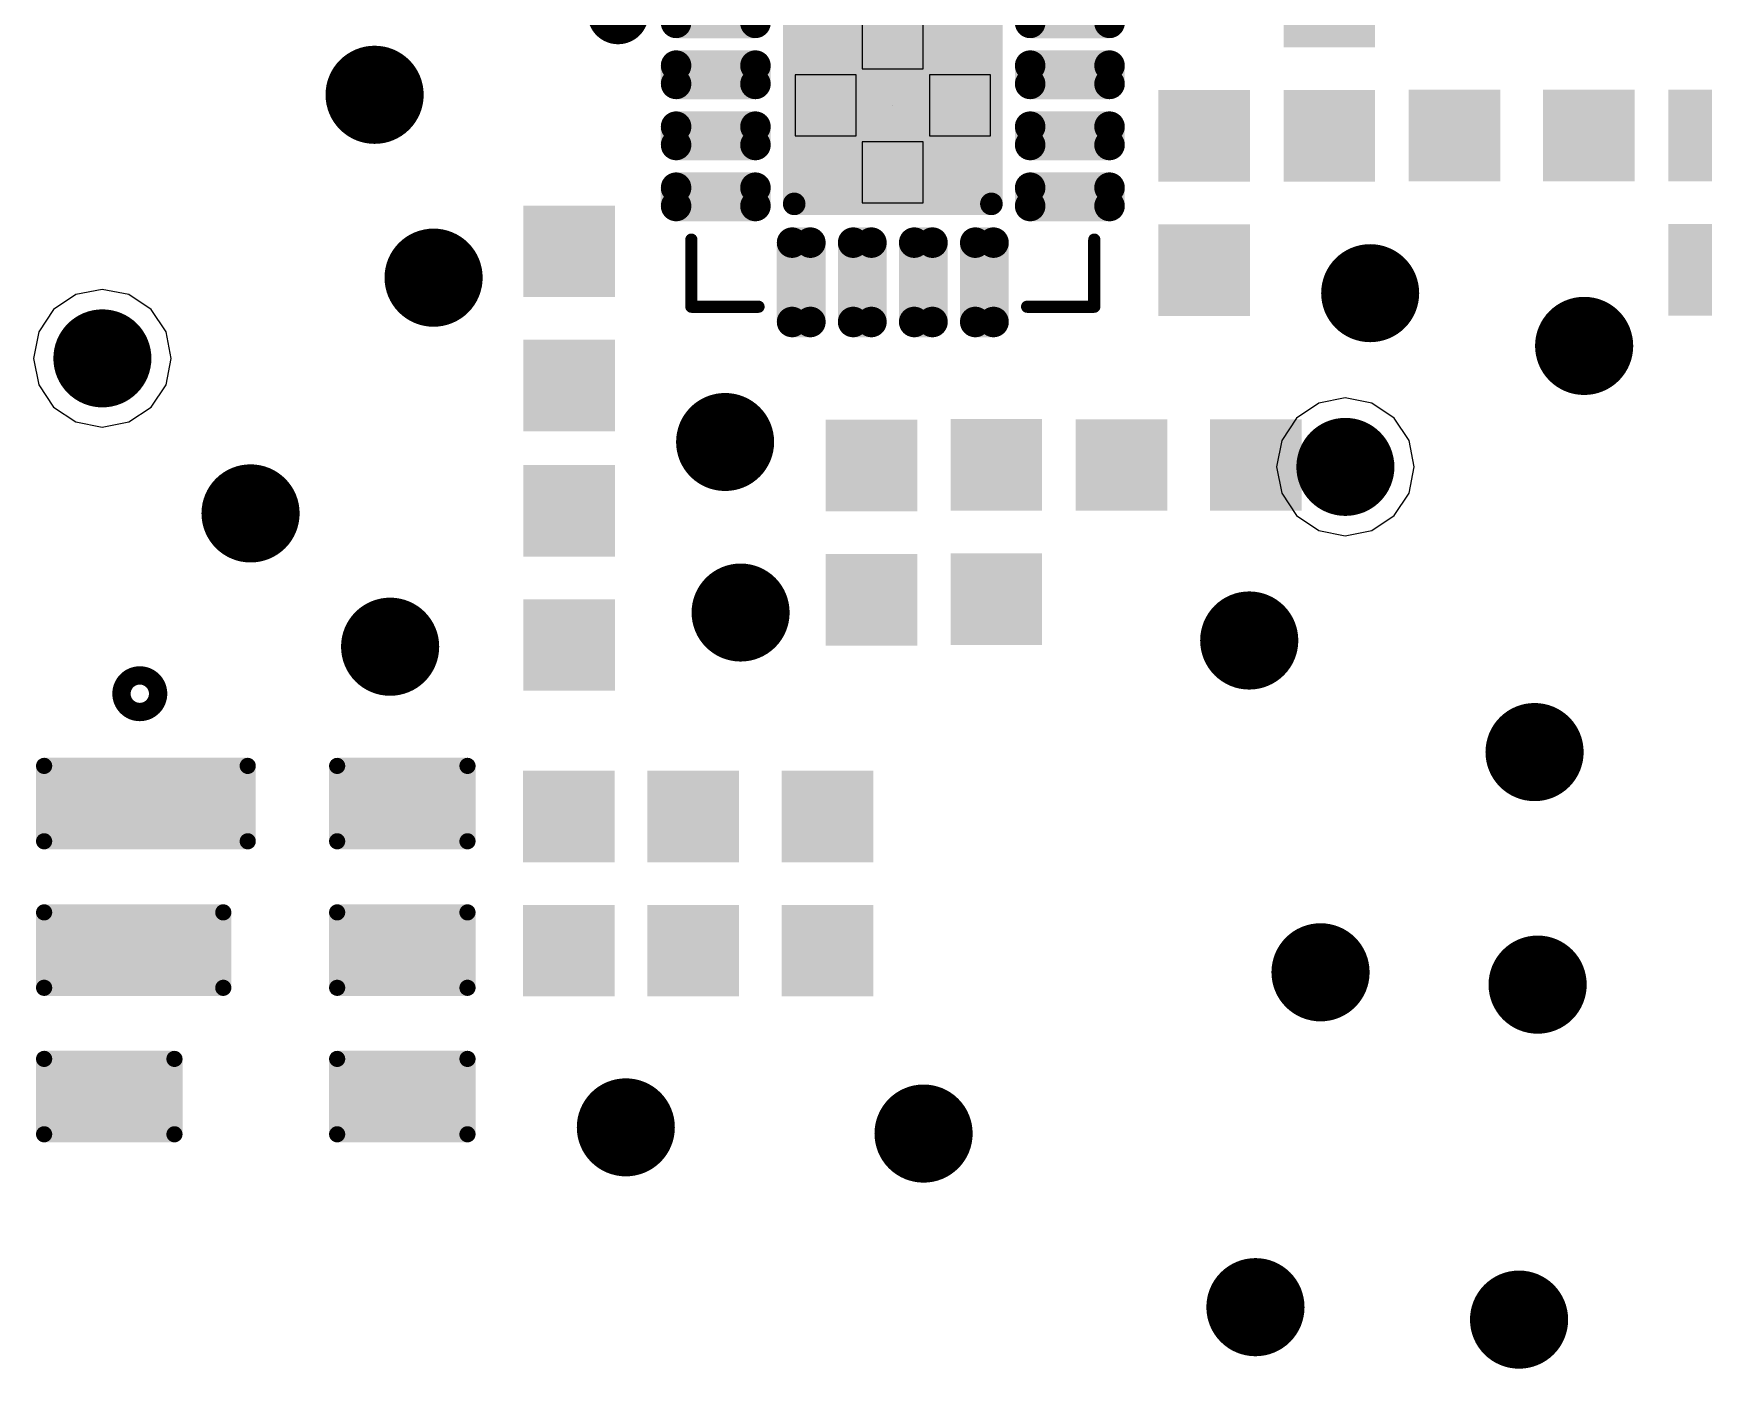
# Model space of a CAD drawing. Header units: inches. Extents: x -103 to 137, y -40 to 49.
# Drawn here: x -23.82 to -10.14, y 3.16 to 14.1 of the extents above; entities that cross this region are included whole.
import ezdxf

# ---------------------------------------------------------------- set-up
doc = ezdxf.new("R2010")
doc.units = ezdxf.units.IN
doc.header["$MEASUREMENT"] = 0
for name, color, linetype in [('BottomSolder', 6, 'Continuous'), ('MidLayer1', 16, 'Continuous'), ('MultiLayer', 9, 'Continuous'), ('PadHoleLayer', 156, 'Continuous'), ('TopOverlay', 2, 'Continuous'), ('TopPaste', 8, 'Continuous'), ('TopSolder', 216, 'Continuous'), ('ViaHoleLayer', 16, 'Continuous')]:
    doc.layers.add(name, color=color, linetype=linetype)

# ---------------------------------------------------------------- blocks, each defined once
blk = doc.blocks.new('____16_3_3___40')
at = {"layer": 'PadHoleLayer'}
blk.add_lwpolyline([(0, 0), (0, 0), (0, 0), (0, 0)], close=True, dxfattribs=at)
at = {"layer": 'TopOverlay', "const_width": 0.00394}
for points in [[(-0.06496, 0.05906), (-0.05906, 0.06496)], [(-0.05906, 0.06496), (-0.04331, 0.06496)], [(0.04528, 0.06496), (0.06496, 0.06496)], [(0.06496, 0.04331), (0.06496, 0.06496)], [(-0.06496, 0.04331), (-0.06496, 0.05906)], [(-0.06496, -0.06496), (-0.06496, -0.04331)], [(0.06496, -0.06496), (0.06496, -0.04331)], [(-0.06496, -0.06496), (-0.04331, -0.06496)], [(0.04331, -0.06496), (0.06496, -0.06496)]]:
    blk.add_lwpolyline(points, dxfattribs=at)
at = {"layer": 'TopOverlay'}
for points, const_width in [([(-0.06004, 0.06496, 1), (-0.05807, 0.06496, 1)], 0.00197), ([(-0.06004, 0.06496, 1), (-0.05807, 0.06496, 1)], 0.00197), ([(-0.04429, 0.06496, 1), (-0.04232, 0.06496, 1)], 0.00197), ([(0.04429, 0.06496, 1), (0.04626, 0.06496, 1)], 0.00197), ([(0.06398, 0.06496, 1), (0.06594, 0.06496, 1)], 0.00197), ([(0.06398, 0.06496, 1), (0.06594, 0.06496, 1)], 0.00197), ([(-0.06594, 0.05906, 1), (-0.06398, 0.05906, 1)], 0.00197), ([(-0.06594, 0.05906, 1), (-0.06398, 0.05906, 1)], 0.00197), ([(-0.06594, 0.04331, 1), (-0.06398, 0.04331, 1)], 0.00197), ([(0.06398, 0.04331, 1), (0.06594, 0.04331, 1)], 0.00197), ([(-0.08268, 0.02953, 1), (-0.09449, 0.02953, 1)], 0.00787), ([(-0.09646, 0.02953, 1), (-0.09252, 0.02953, 1)], 0.00394), ([(-0.08465, 0.02953, 1), (-0.08071, 0.02953, 1)], 0.00394), ([(-0.06594, -0.04331, 1), (-0.06398, -0.04331, 1)], 0.00197), ([(0.06398, -0.04331, 1), (0.06594, -0.04331, 1)], 0.00197), ([(-0.06594, -0.06496, 1), (-0.06398, -0.06496, 1)], 0.00197), ([(-0.06594, -0.06496, 1), (-0.06398, -0.06496, 1)], 0.00197), ([(-0.04429, -0.06496, 1), (-0.04232, -0.06496, 1)], 0.00197), ([(0.04232, -0.06496, 1), (0.04429, -0.06496, 1)], 0.00197), ([(0.06398, -0.06496, 1), (0.06594, -0.06496, 1)], 0.00197), ([(0.06398, -0.06496, 1), (0.06594, -0.06496, 1)], 0.00197)]:
    blk.add_lwpolyline(points, format="xyb", close=True, dxfattribs=dict(at, const_width=const_width))
at = {"layer": 'TopPaste'}
for p, q in [((0.00984, 0.0315), (-0.00984, 0.0315)), ((-0.00984, 0.0315), (-0.00984, 0.01181)), ((0.00984, 0.01181), (0.00984, 0.0315)), ((-0.00984, 0.01181), (0.00984, 0.01181)), ((-0.01181, 0.00984), (-0.0315, 0.00984)), ((-0.0315, 0.00984), (-0.0315, -0.00984)), ((-0.01181, -0.00984), (-0.01181, 0.00984)), ((0.0315, 0.00984), (0.01181, 0.00984)), ((0.01181, 0.00984), (0.01181, -0.00984)), ((0.0315, -0.00984), (0.0315, 0.00984)), ((-0.0315, -0.00984), (-0.01181, -0.00984)), ((0.01181, -0.00984), (0.0315, -0.00984)), ((0.00984, -0.01181), (-0.00984, -0.01181)), ((-0.00984, -0.01181), (-0.00984, -0.0315)), ((0.00984, -0.0315), (0.00984, -0.01181)), ((-0.00984, -0.0315), (0.00984, -0.0315))]:
    blk.add_line(p, q, dxfattribs=at)
at = {"layer": 'TopPaste', "const_width": 0.00295}
for points in [[(-0.03396, 0.06988, 1), (-0.031, 0.06988, 1)], [(-0.02805, 0.06988, 1), (-0.0251, 0.06988, 1)], [(-0.01427, 0.06988, 1), (-0.01132, 0.06988, 1)], [(-0.00837, 0.06988, 1), (-0.00541, 0.06988, 1)], [(0.00541, 0.06988, 1), (0.00837, 0.06988, 1)], [(0.01132, 0.06988, 1), (0.01427, 0.06988, 1)], [(0.0251, 0.06988, 1), (0.02805, 0.06988, 1)], [(0.031, 0.06988, 1), (0.03396, 0.06988, 1)], [(-0.03396, 0.04429, 1), (-0.031, 0.04429, 1)], [(-0.02805, 0.04429, 1), (-0.0251, 0.04429, 1)], [(-0.01427, 0.04429, 1), (-0.01132, 0.04429, 1)], [(-0.00837, 0.04429, 1), (-0.00541, 0.04429, 1)], [(0.00541, 0.04429, 1), (0.00837, 0.04429, 1)], [(0.01132, 0.04429, 1), (0.01427, 0.04429, 1)], [(0.0251, 0.04429, 1), (0.02805, 0.04429, 1)], [(0.031, 0.04429, 1), (0.03396, 0.04429, 1)], [(-0.07136, 0.03248, 1), (-0.06841, 0.03248, 1)], [(-0.04577, 0.03248, 1), (-0.04281, 0.03248, 1)], [(0.04282, 0.03248, 1), (0.04577, 0.03248, 1)], [(0.06841, 0.03248, 1), (0.07136, 0.03248, 1)], [(-0.07136, 0.02658, 1), (-0.06841, 0.02658, 1)], [(-0.04577, 0.02658, 1), (-0.04281, 0.02658, 1)], [(0.04282, 0.02658, 1), (0.04577, 0.02658, 1)], [(0.06841, 0.02658, 1), (0.07136, 0.02658, 1)], [(-0.07136, 0.0128, 1), (-0.06841, 0.0128, 1)], [(-0.04577, 0.0128, 1), (-0.04281, 0.0128, 1)], [(0.04282, 0.0128, 1), (0.04577, 0.0128, 1)], [(0.06841, 0.0128, 1), (0.07136, 0.0128, 1)], [(-0.07136, 0.00689, 1), (-0.06841, 0.00689, 1)], [(-0.04577, 0.00689, 1), (-0.04281, 0.00689, 1)], [(0.04282, 0.00689, 1), (0.04577, 0.00689, 1)], [(0.06841, 0.00689, 1), (0.07136, 0.00689, 1)], [(-0.07136, -0.00689, 1), (-0.06841, -0.00689, 1)], [(-0.04577, -0.00689, 1), (-0.04281, -0.00689, 1)], [(0.04282, -0.00689, 1), (0.04577, -0.00689, 1)], [(0.06841, -0.00689, 1), (0.07136, -0.00689, 1)], [(-0.07136, -0.0128, 1), (-0.06841, -0.0128, 1)], [(-0.04577, -0.0128, 1), (-0.04281, -0.0128, 1)], [(0.04282, -0.0128, 1), (0.04577, -0.0128, 1)], [(0.06841, -0.0128, 1), (0.07136, -0.0128, 1)], [(-0.07136, -0.02657, 1), (-0.06841, -0.02657, 1)], [(-0.04577, -0.02657, 1), (-0.04281, -0.02657, 1)], [(0.04282, -0.02657, 1), (0.04577, -0.02657, 1)], [(0.06841, -0.02657, 1), (0.07136, -0.02657, 1)], [(-0.07136, -0.03248, 1), (-0.06841, -0.03248, 1)], [(-0.04577, -0.03248, 1), (-0.04281, -0.03248, 1)], [(0.04282, -0.03248, 1), (0.04577, -0.03248, 1)], [(0.06841, -0.03248, 1), (0.07136, -0.03248, 1)], [(-0.03396, -0.04429, 1), (-0.031, -0.04429, 1)], [(-0.02805, -0.04429, 1), (-0.0251, -0.04429, 1)], [(-0.01427, -0.04429, 1), (-0.01132, -0.04429, 1)], [(-0.00837, -0.04429, 1), (-0.00541, -0.04429, 1)], [(0.00541, -0.04429, 1), (0.00837, -0.04429, 1)], [(0.01132, -0.04429, 1), (0.01427, -0.04429, 1)], [(0.0251, -0.04429, 1), (0.02805, -0.04429, 1)], [(0.031, -0.04429, 1), (0.03396, -0.04429, 1)], [(-0.03396, -0.06988, 1), (-0.031, -0.06988, 1)], [(-0.02805, -0.06988, 1), (-0.0251, -0.06988, 1)], [(-0.01427, -0.06988, 1), (-0.01132, -0.06988, 1)], [(-0.00837, -0.06988, 1), (-0.00541, -0.06988, 1)], [(0.00541, -0.06988, 1), (0.00837, -0.06988, 1)], [(0.01132, -0.06988, 1), (0.01427, -0.06988, 1)], [(0.0251, -0.06988, 1), (0.02805, -0.06988, 1)], [(0.031, -0.06988, 1), (0.03396, -0.06988, 1)]]:
    blk.add_lwpolyline(points, format="xyb", close=True, dxfattribs=at)
at = {"layer": 'TopPaste'}
for points in [[(-0.03248, 0.04134), (-0.02657, 0.04134), (-0.03248, 0.07283), (-0.02657, 0.07283)], [(-0.0128, 0.04134), (-0.00689, 0.04134), (-0.0128, 0.07283), (-0.00689, 0.07283)], [(0.00689, 0.04134), (0.0128, 0.04134), (0.00689, 0.07283), (0.0128, 0.07283)], [(0.02658, 0.04134), (0.03248, 0.04134), (0.02658, 0.07283), (0.03248, 0.07283)], [(-0.03543, 0.04429), (-0.02362, 0.04429), (-0.03543, 0.06988), (-0.02362, 0.06988)], [(-0.01575, 0.04429), (-0.00394, 0.04429), (-0.01575, 0.06988), (-0.00394, 0.06988)], [(0.00394, 0.04429), (0.01575, 0.04429), (0.00394, 0.06988), (0.01575, 0.06988)], [(0.02362, 0.04429), (0.03543, 0.04429), (0.02362, 0.06988), (0.03543, 0.06988)], [(-0.04134, 0.02658), (-0.04134, 0.03248), (-0.07283, 0.02658), (-0.07283, 0.03248)], [(-0.04429, 0.02362), (-0.04429, 0.03543), (-0.06988, 0.02362), (-0.06988, 0.03543)], [(0.07283, 0.02658), (0.07283, 0.03248), (0.04134, 0.02658), (0.04134, 0.03248)], [(0.06988, 0.02362), (0.06988, 0.03543), (0.04429, 0.02362), (0.04429, 0.03543)], [(-0.04134, 0.00689), (-0.04134, 0.0128), (-0.07283, 0.00689), (-0.07283, 0.0128)], [(-0.04429, 0.00394), (-0.04429, 0.01575), (-0.06988, 0.00394), (-0.06988, 0.01575)], [(0.07283, 0.00689), (0.07283, 0.0128), (0.04134, 0.00689), (0.04134, 0.0128)], [(0.06988, 0.00394), (0.06988, 0.01575), (0.04429, 0.00394), (0.04429, 0.01575)], [(-0.04429, -0.01575), (-0.04429, -0.00394), (-0.06988, -0.01575), (-0.06988, -0.00394)], [(0.06988, -0.01575), (0.06988, -0.00394), (0.04429, -0.01575), (0.04429, -0.00394)], [(-0.04134, -0.0128), (-0.04134, -0.00689), (-0.07283, -0.0128), (-0.07283, -0.00689)], [(0.07283, -0.0128), (0.07283, -0.00689), (0.04134, -0.0128), (0.04134, -0.00689)], [(-0.04134, -0.03248), (-0.04134, -0.02657), (-0.07283, -0.03248), (-0.07283, -0.02657)], [(-0.04429, -0.03543), (-0.04429, -0.02362), (-0.06988, -0.03543), (-0.06988, -0.02362)], [(0.07283, -0.03248), (0.07283, -0.02657), (0.04134, -0.03248), (0.04134, -0.02657)], [(0.06988, -0.03543), (0.06988, -0.02362), (0.04429, -0.03543), (0.04429, -0.02362)], [(-0.03248, -0.07283), (-0.02657, -0.07283), (-0.03248, -0.04134), (-0.02657, -0.04134)], [(-0.0128, -0.07283), (-0.00689, -0.07283), (-0.0128, -0.04134), (-0.00689, -0.04134)], [(0.00689, -0.07283), (0.0128, -0.07283), (0.00689, -0.04134), (0.0128, -0.04134)], [(0.02658, -0.07283), (0.03248, -0.07283), (0.02658, -0.04134), (0.03248, -0.04134)], [(-0.03543, -0.06988), (-0.02362, -0.06988), (-0.03543, -0.04429), (-0.02362, -0.04429)], [(-0.01575, -0.06988), (-0.00394, -0.06988), (-0.01575, -0.04429), (-0.00394, -0.04429)], [(0.00394, -0.06988), (0.01575, -0.06988), (0.00394, -0.04429), (0.01575, -0.04429)], [(0.02362, -0.06988), (0.03543, -0.06988), (0.02362, -0.04429), (0.03543, -0.04429)]]:
    blk.add_solid(points, dxfattribs=at)
at = {"layer": 'TopSolder'}
for points, const_width in [([(-0.03494, 0.06988, 1), (-0.03002, 0.06988, 1)], 0.00492), ([(-0.02904, 0.06988, 1), (-0.02411, 0.06988, 1)], 0.00492), ([(-0.01526, 0.06988, 1), (-0.01033, 0.06988, 1)], 0.00492), ([(-0.00935, 0.06988, 1), (-0.00443, 0.06988, 1)], 0.00492), ([(0.00443, 0.06988, 1), (0.00935, 0.06988, 1)], 0.00492), ([(0.01033, 0.06988, 1), (0.01526, 0.06988, 1)], 0.00492), ([(0.02411, 0.06988, 1), (0.02904, 0.06988, 1)], 0.00492), ([(0.03002, 0.06988, 1), (0.03494, 0.06988, 1)], 0.00492), ([(-0.03494, 0.04429, 1), (-0.03002, 0.04429, 1)], 0.00492), ([(-0.02904, 0.04429, 1), (-0.02411, 0.04429, 1)], 0.00492), ([(-0.01526, 0.04429, 1), (-0.01033, 0.04429, 1)], 0.00492), ([(-0.00935, 0.04429, 1), (-0.00443, 0.04429, 1)], 0.00492), ([(0.00443, 0.04429, 1), (0.00935, 0.04429, 1)], 0.00492), ([(0.01033, 0.04429, 1), (0.01526, 0.04429, 1)], 0.00492), ([(0.02411, 0.04429, 1), (0.02904, 0.04429, 1)], 0.00492), ([(0.03002, 0.04429, 1), (0.03494, 0.04429, 1)], 0.00492), ([(-0.07234, 0.03248, 1), (-0.06742, 0.03248, 1)], 0.00492), ([(-0.04675, 0.03248, 1), (-0.04183, 0.03248, 1)], 0.00492), ([(-0.03361, 0.03179, 1), (-0.02997, 0.03179, 1)], 0.00364), ([(0.02997, 0.03179, 1), (0.03361, 0.03179, 1)], 0.00364), ([(0.04183, 0.03248, 1), (0.04675, 0.03248, 1)], 0.00492), ([(0.06742, 0.03248, 1), (0.07234, 0.03248, 1)], 0.00492), ([(-0.07234, 0.02658, 1), (-0.06742, 0.02658, 1)], 0.00492), ([(-0.04675, 0.02658, 1), (-0.04183, 0.02658, 1)], 0.00492), ([(0.04183, 0.02658, 1), (0.04675, 0.02658, 1)], 0.00492), ([(0.06742, 0.02658, 1), (0.07234, 0.02658, 1)], 0.00492), ([(-0.07234, 0.0128, 1), (-0.06742, 0.0128, 1)], 0.00492), ([(-0.04675, 0.0128, 1), (-0.04183, 0.0128, 1)], 0.00492), ([(0.04183, 0.0128, 1), (0.04675, 0.0128, 1)], 0.00492), ([(0.06742, 0.0128, 1), (0.07234, 0.0128, 1)], 0.00492), ([(-0.07234, 0.00689, 1), (-0.06742, 0.00689, 1)], 0.00492), ([(-0.04675, 0.00689, 1), (-0.04183, 0.00689, 1)], 0.00492), ([(0.04183, 0.00689, 1), (0.04675, 0.00689, 1)], 0.00492), ([(0.06742, 0.00689, 1), (0.07234, 0.00689, 1)], 0.00492), ([(-0.07234, -0.00689, 1), (-0.06742, -0.00689, 1)], 0.00492), ([(-0.04675, -0.00689, 1), (-0.04183, -0.00689, 1)], 0.00492), ([(0.04183, -0.00689, 1), (0.04675, -0.00689, 1)], 0.00492), ([(0.06742, -0.00689, 1), (0.07234, -0.00689, 1)], 0.00492), ([(-0.07234, -0.0128, 1), (-0.06742, -0.0128, 1)], 0.00492), ([(-0.04675, -0.0128, 1), (-0.04183, -0.0128, 1)], 0.00492), ([(0.04183, -0.0128, 1), (0.04675, -0.0128, 1)], 0.00492), ([(0.06742, -0.0128, 1), (0.07234, -0.0128, 1)], 0.00492), ([(-0.07234, -0.02657, 1), (-0.06742, -0.02657, 1)], 0.00492), ([(-0.04675, -0.02657, 1), (-0.04183, -0.02657, 1)], 0.00492), ([(0.04183, -0.02657, 1), (0.04675, -0.02657, 1)], 0.00492), ([(0.06742, -0.02657, 1), (0.07234, -0.02657, 1)], 0.00492), ([(-0.07234, -0.03248, 1), (-0.06742, -0.03248, 1)], 0.00492), ([(-0.04675, -0.03248, 1), (-0.04183, -0.03248, 1)], 0.00492), ([(-0.03361, -0.03179, 1), (-0.02997, -0.03179, 1)], 0.00364), ([(0.02997, -0.03179, 1), (0.03361, -0.03179, 1)], 0.00364), ([(0.04183, -0.03248, 1), (0.04675, -0.03248, 1)], 0.00492), ([(0.06742, -0.03248, 1), (0.07234, -0.03248, 1)], 0.00492), ([(-0.03494, -0.04429, 1), (-0.03002, -0.04429, 1)], 0.00492), ([(-0.02904, -0.04429, 1), (-0.02411, -0.04429, 1)], 0.00492), ([(-0.01526, -0.04429, 1), (-0.01033, -0.04429, 1)], 0.00492), ([(-0.00935, -0.04429, 1), (-0.00443, -0.04429, 1)], 0.00492), ([(0.00443, -0.04429, 1), (0.00935, -0.04429, 1)], 0.00492), ([(0.01033, -0.04429, 1), (0.01526, -0.04429, 1)], 0.00492), ([(0.02411, -0.04429, 1), (0.02904, -0.04429, 1)], 0.00492), ([(0.03002, -0.04429, 1), (0.03494, -0.04429, 1)], 0.00492), ([(-0.03494, -0.06988, 1), (-0.03002, -0.06988, 1)], 0.00492), ([(-0.02904, -0.06988, 1), (-0.02411, -0.06988, 1)], 0.00492), ([(-0.01526, -0.06988, 1), (-0.01033, -0.06988, 1)], 0.00492), ([(-0.00935, -0.06988, 1), (-0.00443, -0.06988, 1)], 0.00492), ([(0.00443, -0.06988, 1), (0.00935, -0.06988, 1)], 0.00492), ([(0.01033, -0.06988, 1), (0.01526, -0.06988, 1)], 0.00492), ([(0.02411, -0.06988, 1), (0.02904, -0.06988, 1)], 0.00492), ([(0.03002, -0.06988, 1), (0.03494, -0.06988, 1)], 0.00492)]:
    blk.add_lwpolyline(points, format="xyb", close=True, dxfattribs=dict(at, const_width=const_width))
for points in [[(-0.03248, 0.03937), (-0.02657, 0.03937), (-0.03248, 0.0748), (-0.02657, 0.0748)], [(-0.0128, 0.03937), (-0.00689, 0.03937), (-0.0128, 0.0748), (-0.00689, 0.0748)], [(0.00689, 0.03937), (0.0128, 0.03937), (0.00689, 0.0748), (0.0128, 0.0748)], [(0.02658, 0.03937), (0.03248, 0.03937), (0.02658, 0.0748), (0.03248, 0.0748)], [(-0.0374, 0.04429), (-0.02165, 0.04429), (-0.0374, 0.06988), (-0.02165, 0.06988)], [(-0.01772, 0.04429), (-0.00197, 0.04429), (-0.01772, 0.06988), (-0.00197, 0.06988)], [(0.00197, 0.04429), (0.01772, 0.04429), (0.00197, 0.06988), (0.01772, 0.06988)], [(0.02165, 0.04429), (0.0374, 0.04429), (0.02165, 0.06988), (0.0374, 0.06988)], [(-0.03937, 0.02658), (-0.03937, 0.03248), (-0.0748, 0.02658), (-0.0748, 0.03248)], [(-0.04429, 0.02165), (-0.04429, 0.0374), (-0.06988, 0.02165), (-0.06988, 0.0374)], [(-0.03179, -0.03543), (0.03179, -0.03543), (-0.03179, 0.03543), (0.03179, 0.03543)], [(0.0748, 0.02658), (0.0748, 0.03248), (0.03937, 0.02658), (0.03937, 0.03248)], [(0.06988, 0.02165), (0.06988, 0.0374), (0.04429, 0.02165), (0.04429, 0.0374)], [(-0.03543, -0.03179), (0.03543, -0.03179), (-0.03543, 0.03179), (0.03543, 0.03179)], [(-0.04429, 0.00197), (-0.04429, 0.01772), (-0.06988, 0.00197), (-0.06988, 0.01772)], [(0.06988, 0.00197), (0.06988, 0.01772), (0.04429, 0.00197), (0.04429, 0.01772)], [(-0.03937, 0.00689), (-0.03937, 0.0128), (-0.0748, 0.00689), (-0.0748, 0.0128)], [(0.0748, 0.00689), (0.0748, 0.0128), (0.03937, 0.00689), (0.03937, 0.0128)], [(-0.04429, -0.01772), (-0.04429, -0.00197), (-0.06988, -0.01772), (-0.06988, -0.00197)], [(0.06988, -0.01772), (0.06988, -0.00197), (0.04429, -0.01772), (0.04429, -0.00197)], [(-0.03937, -0.0128), (-0.03937, -0.00689), (-0.0748, -0.0128), (-0.0748, -0.00689)], [(0.0748, -0.0128), (0.0748, -0.00689), (0.03937, -0.0128), (0.03937, -0.00689)], [(-0.03937, -0.03248), (-0.03937, -0.02657), (-0.0748, -0.03248), (-0.0748, -0.02657)], [(-0.04429, -0.0374), (-0.04429, -0.02165), (-0.06988, -0.0374), (-0.06988, -0.02165)], [(0.0748, -0.03248), (0.0748, -0.02657), (0.03937, -0.03248), (0.03937, -0.02657)], [(0.06988, -0.0374), (0.06988, -0.02165), (0.04429, -0.0374), (0.04429, -0.02165)], [(-0.03248, -0.0748), (-0.02657, -0.0748), (-0.03248, -0.03937), (-0.02657, -0.03937)], [(-0.0128, -0.0748), (-0.00689, -0.0748), (-0.0128, -0.03937), (-0.00689, -0.03937)], [(0.00689, -0.0748), (0.0128, -0.0748), (0.00689, -0.03937), (0.0128, -0.03937)], [(0.02658, -0.0748), (0.03248, -0.0748), (0.02658, -0.03937), (0.03248, -0.03937)], [(-0.0374, -0.06988), (-0.02165, -0.06988), (-0.0374, -0.04429), (-0.02165, -0.04429)], [(-0.01772, -0.06988), (-0.00197, -0.06988), (-0.01772, -0.04429), (-0.00197, -0.04429)], [(0.00197, -0.06988), (0.01772, -0.06988), (0.00197, -0.04429), (0.01772, -0.04429)], [(0.02165, -0.06988), (0.0374, -0.06988), (0.02165, -0.04429), (0.0374, -0.04429)]]:
    blk.add_solid(points, dxfattribs=at)
blk = doc.blocks.new('DCC6C_3_0_3_0___42')
at = {"layer": 'TopOverlay'}
for points, const_width in [([(-0.0315, 0.08268, 1), (-0.04331, 0.08268, 1)], 0.00591), ([(-0.04478, 0.08268, 1), (-0.04183, 0.08268, 1)], 0.00295), ([(-0.03297, 0.08268, 1), (-0.03002, 0.08268, 1)], 0.00295)]:
    blk.add_lwpolyline(points, format="xyb", close=True, dxfattribs=dict(at, const_width=const_width))
at = {"layer": 'TopPaste', "const_width": 0.00064}
for points in [[(-0.06858, 0.0594, 1), (-0.06794, 0.0594, 1)], [(-0.00293, 0.0594, 1), (-0.00229, 0.0594, 1)], [(0.02591, 0.0594, 1), (0.02655, 0.0594, 1)], [(0.06794, 0.0594, 1), (0.06858, 0.0594, 1)], [(-0.06858, 0.03509, 1), (-0.06794, 0.03509, 1)], [(-0.00293, 0.03509, 1), (-0.00229, 0.03509, 1)], [(0.02591, 0.03509, 1), (0.02655, 0.03509, 1)], [(0.06794, 0.03509, 1), (0.06858, 0.03509, 1)], [(-0.06858, 0.01216, 1), (-0.06794, 0.01216, 1)], [(-0.0108, 0.01216, 1), (-0.01016, 0.01216, 1)], [(0.02591, 0.01216, 1), (0.02655, 0.01216, 1)], [(0.06794, 0.01216, 1), (0.06858, 0.01216, 1)], [(-0.06858, -0.01216, 1), (-0.06794, -0.01216, 1)], [(-0.0108, -0.01216, 1), (-0.01016, -0.01216, 1)], [(0.02591, -0.01216, 1), (0.02655, -0.01216, 1)], [(0.06794, -0.01216, 1), (0.06858, -0.01216, 1)], [(-0.06858, -0.03509, 1), (-0.06794, -0.03509, 1)], [(-0.02655, -0.03509, 1), (-0.02591, -0.03509, 1)], [(0.02591, -0.03509, 1), (0.02655, -0.03509, 1)], [(0.06794, -0.03509, 1), (0.06858, -0.03509, 1)], [(-0.06858, -0.0594, 1), (-0.06794, -0.0594, 1)], [(-0.02655, -0.0594, 1), (-0.02591, -0.0594, 1)], [(0.02591, -0.0594, 1), (0.02655, -0.0594, 1)], [(0.06794, -0.0594, 1), (0.06858, -0.0594, 1)]]:
    blk.add_lwpolyline(points, format="xyb", close=True, dxfattribs=at)
at = {"layer": 'TopPaste'}
for points in [[(-0.0689, 0.03509), (-0.00197, 0.03509), (-0.0689, 0.0594), (-0.00197, 0.0594)], [(-0.06826, 0.03445), (-0.00261, 0.03445), (-0.06826, 0.06004), (-0.00261, 0.06004)], [(0.02559, 0.03509), (0.0689, 0.03509), (0.02559, 0.0594), (0.0689, 0.0594)], [(0.02623, 0.03445), (0.06826, 0.03445), (0.02623, 0.06004), (0.06826, 0.06004)], [(-0.0689, -0.01216), (-0.00984, -0.01216), (-0.0689, 0.01216), (-0.00984, 0.01216)], [(-0.06826, -0.0128), (-0.01048, -0.0128), (-0.06826, 0.0128), (-0.01048, 0.0128)], [(0.02559, -0.01216), (0.0689, -0.01216), (0.02559, 0.01216), (0.0689, 0.01216)], [(0.02623, -0.0128), (0.06826, -0.0128), (0.02623, 0.0128), (0.06826, 0.0128)], [(-0.0689, -0.0594), (-0.02559, -0.0594), (-0.0689, -0.03509), (-0.02559, -0.03509)], [(-0.06826, -0.06004), (-0.02623, -0.06004), (-0.06826, -0.03445), (-0.02623, -0.03445)], [(0.02559, -0.0594), (0.0689, -0.0594), (0.02559, -0.03509), (0.0689, -0.03509)], [(0.02623, -0.06004), (0.06826, -0.06004), (0.02623, -0.03445), (0.06826, -0.03445)]]:
    blk.add_solid(points, dxfattribs=at)
at = {"layer": 'TopSolder', "const_width": 0.00261}
for points in [[(-0.06956, 0.0594, 1), (-0.06695, 0.0594, 1)], [(-0.00391, 0.0594, 1), (-0.0013, 0.0594, 1)], [(0.02493, 0.0594, 1), (0.02753, 0.0594, 1)], [(0.06695, 0.0594, 1), (0.06956, 0.0594, 1)], [(-0.06956, 0.03509, 1), (-0.06695, 0.03509, 1)], [(-0.00391, 0.03509, 1), (-0.0013, 0.03509, 1)], [(0.02493, 0.03509, 1), (0.02753, 0.03509, 1)], [(0.06695, 0.03509, 1), (0.06956, 0.03509, 1)], [(-0.06956, 0.01216, 1), (-0.06695, 0.01216, 1)], [(-0.01179, 0.01216, 1), (-0.00918, 0.01216, 1)], [(0.02493, 0.01216, 1), (0.02753, 0.01216, 1)], [(0.06695, 0.01216, 1), (0.06956, 0.01216, 1)], [(-0.06956, -0.01216, 1), (-0.06695, -0.01216, 1)], [(-0.01179, -0.01216, 1), (-0.00918, -0.01216, 1)], [(0.02493, -0.01216, 1), (0.02753, -0.01216, 1)], [(0.06695, -0.01216, 1), (0.06956, -0.01216, 1)], [(-0.06956, -0.03509, 1), (-0.06695, -0.03509, 1)], [(-0.02753, -0.03509, 1), (-0.02493, -0.03509, 1)], [(0.02493, -0.03509, 1), (0.02753, -0.03509, 1)], [(0.06695, -0.03509, 1), (0.06956, -0.03509, 1)], [(-0.06956, -0.0594, 1), (-0.06695, -0.0594, 1)], [(-0.02753, -0.0594, 1), (-0.02493, -0.0594, 1)], [(0.02493, -0.0594, 1), (0.02753, -0.0594, 1)], [(0.06695, -0.0594, 1), (0.06956, -0.0594, 1)]]:
    blk.add_lwpolyline(points, format="xyb", close=True, dxfattribs=at)
at = {"layer": 'TopSolder'}
for points in [[(-0.07087, 0.03509), (0, 0.03509), (-0.07087, 0.0594), (0, 0.0594)], [(-0.06826, 0.03248), (-0.00261, 0.03248), (-0.06826, 0.06201), (-0.00261, 0.06201)], [(0.02362, 0.03509), (0.07087, 0.03509), (0.02362, 0.0594), (0.07087, 0.0594)], [(0.02623, 0.03248), (0.06826, 0.03248), (0.02623, 0.06201), (0.06826, 0.06201)], [(-0.07087, -0.01216), (-0.00787, -0.01216), (-0.07087, 0.01216), (-0.00787, 0.01216)], [(-0.06826, -0.01476), (-0.01048, -0.01476), (-0.06826, 0.01476), (-0.01048, 0.01476)], [(0.02362, -0.01216), (0.07087, -0.01216), (0.02362, 0.01216), (0.07087, 0.01216)], [(0.02623, -0.01476), (0.06826, -0.01476), (0.02623, 0.01476), (0.06826, 0.01476)], [(-0.07087, -0.0594), (-0.02362, -0.0594), (-0.07087, -0.03509), (-0.02362, -0.03509)], [(-0.06826, -0.06201), (-0.02623, -0.06201), (-0.06826, -0.03248), (-0.02623, -0.03248)], [(0.02362, -0.0594), (0.07087, -0.0594), (0.02362, -0.03509), (0.07087, -0.03509)], [(0.02623, -0.06201), (0.06826, -0.06201), (0.02623, -0.03248), (0.06826, -0.03248)]]:
    blk.add_solid(points, dxfattribs=at)
blk = doc.blocks.new('____402_____62')
at = {"layer": 'TopPaste'}
for points in [[(-0.03445, -0.0128), (-0.00886, -0.0128), (-0.03445, 0.0128), (-0.00886, 0.0128)], [(0.00886, -0.0128), (0.03445, -0.0128), (0.00886, 0.0128), (0.03445, 0.0128)]]:
    blk.add_solid(points, dxfattribs=at)
at = {"layer": 'TopSolder'}
for points in [[(-0.03642, -0.01476), (-0.00689, -0.01476), (-0.03642, 0.01476), (-0.00689, 0.01476)], [(0.00689, -0.01476), (0.03642, -0.01476), (0.00689, 0.01476), (0.03642, 0.01476)]]:
    blk.add_solid(points, dxfattribs=at)
blk = doc.blocks.new('____402_____63')
at = {"layer": 'TopPaste'}
for points in [[(-0.03445, -0.0128), (-0.00886, -0.0128), (-0.03445, 0.0128), (-0.00886, 0.0128)], [(0.00886, -0.0128), (0.03445, -0.0128), (0.00886, 0.0128), (0.03445, 0.0128)]]:
    blk.add_solid(points, dxfattribs=at)
at = {"layer": 'TopSolder'}
for points in [[(-0.03642, -0.01476), (-0.00689, -0.01476), (-0.03642, 0.01476), (-0.00689, 0.01476)], [(0.00689, -0.01476), (0.03642, -0.01476), (0.00689, 0.01476), (0.03642, 0.01476)]]:
    blk.add_solid(points, dxfattribs=at)
blk = doc.blocks.new('____402_____64')
at = {"layer": 'TopPaste'}
for points in [[(-0.03445, -0.0128), (-0.00886, -0.0128), (-0.03445, 0.0128), (-0.00886, 0.0128)], [(0.00886, -0.0128), (0.03445, -0.0128), (0.00886, 0.0128), (0.03445, 0.0128)]]:
    blk.add_solid(points, dxfattribs=at)
at = {"layer": 'TopSolder'}
for points in [[(-0.03642, -0.01476), (-0.00689, -0.01476), (-0.03642, 0.01476), (-0.00689, 0.01476)], [(0.00689, -0.01476), (0.03642, -0.01476), (0.00689, 0.01476), (0.03642, 0.01476)]]:
    blk.add_solid(points, dxfattribs=at)
blk = doc.blocks.new('____402_____65')
at = {"layer": 'TopPaste'}
for points in [[(-0.03445, -0.0128), (-0.00886, -0.0128), (-0.03445, 0.0128), (-0.00886, 0.0128)], [(0.00886, -0.0128), (0.03445, -0.0128), (0.00886, 0.0128), (0.03445, 0.0128)]]:
    blk.add_solid(points, dxfattribs=at)
at = {"layer": 'TopSolder'}
for points in [[(-0.03642, -0.01476), (-0.00689, -0.01476), (-0.03642, 0.01476), (-0.00689, 0.01476)], [(0.00689, -0.01476), (0.03642, -0.01476), (0.00689, 0.01476), (0.03642, 0.01476)]]:
    blk.add_solid(points, dxfattribs=at)
blk = doc.blocks.new('____402_____87')
at = {"layer": 'TopPaste'}
for points in [[(-0.03445, -0.0128), (-0.00886, -0.0128), (-0.03445, 0.0128), (-0.00886, 0.0128)], [(0.00886, -0.0128), (0.03445, -0.0128), (0.00886, 0.0128), (0.03445, 0.0128)]]:
    blk.add_solid(points, dxfattribs=at)
at = {"layer": 'TopSolder'}
for points in [[(-0.03642, -0.01476), (-0.00689, -0.01476), (-0.03642, 0.01476), (-0.00689, 0.01476)], [(0.00689, -0.01476), (0.03642, -0.01476), (0.00689, 0.01476), (0.03642, 0.01476)]]:
    blk.add_solid(points, dxfattribs=at)
blk = doc.blocks.new('____402_____88')
at = {"layer": 'TopPaste'}
for points in [[(-0.03445, -0.0128), (-0.00886, -0.0128), (-0.03445, 0.0128), (-0.00886, 0.0128)], [(0.00886, -0.0128), (0.03445, -0.0128), (0.00886, 0.0128), (0.03445, 0.0128)]]:
    blk.add_solid(points, dxfattribs=at)
at = {"layer": 'TopSolder'}
for points in [[(-0.03642, -0.01476), (-0.00689, -0.01476), (-0.03642, 0.01476), (-0.00689, 0.01476)], [(0.00689, -0.01476), (0.03642, -0.01476), (0.00689, 0.01476), (0.03642, 0.01476)]]:
    blk.add_solid(points, dxfattribs=at)
blk = doc.blocks.new('____402_____89')
at = {"layer": 'TopPaste'}
for points in [[(-0.03445, -0.0128), (-0.00886, -0.0128), (-0.03445, 0.0128), (-0.00886, 0.0128)], [(0.00886, -0.0128), (0.03445, -0.0128), (0.00886, 0.0128), (0.03445, 0.0128)]]:
    blk.add_solid(points, dxfattribs=at)
at = {"layer": 'TopSolder'}
for points in [[(-0.03642, -0.01476), (-0.00689, -0.01476), (-0.03642, 0.01476), (-0.00689, 0.01476)], [(0.00689, -0.01476), (0.03642, -0.01476), (0.00689, 0.01476), (0.03642, 0.01476)]]:
    blk.add_solid(points, dxfattribs=at)
blk = doc.blocks.new('____402_____151')
at = {"layer": 'TopPaste'}
for points in [[(-0.03445, -0.0128), (-0.00886, -0.0128), (-0.03445, 0.0128), (-0.00886, 0.0128)], [(0.00886, -0.0128), (0.03445, -0.0128), (0.00886, 0.0128), (0.03445, 0.0128)]]:
    blk.add_solid(points, dxfattribs=at)
at = {"layer": 'TopSolder'}
for points in [[(-0.03642, -0.01476), (-0.00689, -0.01476), (-0.03642, 0.01476), (-0.00689, 0.01476)], [(0.00689, -0.01476), (0.03642, -0.01476), (0.00689, 0.01476), (0.03642, 0.01476)]]:
    blk.add_solid(points, dxfattribs=at)
blk = doc.blocks.new('____402_____152')
at = {"layer": 'TopPaste'}
for points in [[(-0.03445, -0.0128), (-0.00886, -0.0128), (-0.03445, 0.0128), (-0.00886, 0.0128)], [(0.00886, -0.0128), (0.03445, -0.0128), (0.00886, 0.0128), (0.03445, 0.0128)]]:
    blk.add_solid(points, dxfattribs=at)
at = {"layer": 'TopSolder'}
for points in [[(-0.03642, -0.01476), (-0.00689, -0.01476), (-0.03642, 0.01476), (-0.00689, 0.01476)], [(0.00689, -0.01476), (0.03642, -0.01476), (0.00689, 0.01476), (0.03642, 0.01476)]]:
    blk.add_solid(points, dxfattribs=at)
blk = doc.blocks.new('____402_____158')
at = {"layer": 'TopPaste'}
for points in [[(-0.03445, -0.0128), (-0.00886, -0.0128), (-0.03445, 0.0128), (-0.00886, 0.0128)], [(0.00886, -0.0128), (0.03445, -0.0128), (0.00886, 0.0128), (0.03445, 0.0128)]]:
    blk.add_solid(points, dxfattribs=at)
at = {"layer": 'TopSolder'}
for points in [[(-0.03642, -0.01476), (-0.00689, -0.01476), (-0.03642, 0.01476), (-0.00689, 0.01476)], [(0.00689, -0.01476), (0.03642, -0.01476), (0.00689, 0.01476), (0.03642, 0.01476)]]:
    blk.add_solid(points, dxfattribs=at)
blk = doc.blocks.new('____402_____159')
at = {"layer": 'TopPaste'}
for points in [[(-0.03445, -0.0128), (-0.00886, -0.0128), (-0.03445, 0.0128), (-0.00886, 0.0128)], [(0.00886, -0.0128), (0.03445, -0.0128), (0.00886, 0.0128), (0.03445, 0.0128)]]:
    blk.add_solid(points, dxfattribs=at)
at = {"layer": 'TopSolder'}
for points in [[(-0.03642, -0.01476), (-0.00689, -0.01476), (-0.03642, 0.01476), (-0.00689, 0.01476)], [(0.00689, -0.01476), (0.03642, -0.01476), (0.00689, 0.01476), (0.03642, 0.01476)]]:
    blk.add_solid(points, dxfattribs=at)
blk = doc.blocks.new('____402_____162')
at = {"layer": 'TopPaste'}
for points in [[(-0.03445, -0.0128), (-0.00886, -0.0128), (-0.03445, 0.0128), (-0.00886, 0.0128)], [(0.00886, -0.0128), (0.03445, -0.0128), (0.00886, 0.0128), (0.03445, 0.0128)]]:
    blk.add_solid(points, dxfattribs=at)
at = {"layer": 'TopSolder'}
for points in [[(-0.03642, -0.01476), (-0.00689, -0.01476), (-0.03642, 0.01476), (-0.00689, 0.01476)], [(0.00689, -0.01476), (0.03642, -0.01476), (0.00689, 0.01476), (0.03642, 0.01476)]]:
    blk.add_solid(points, dxfattribs=at)

msp = doc.modelspace()

# ---------------------------------------------------------------- linework, layer by layer
at = {"layer": 'BottomSolder', "const_width": 0.402}
for points in [[(-21.23, 13.594, 1), (-20.828, 13.594, 1)], [(-20.747, 12.096, 1), (-20.345, 12.096, 1)], [(-13.076, 11.969, 1), (-12.675, 11.969, 1)], [(-11.324, 11.537, 1), (-10.922, 11.537, 1)], [(-23.459, 11.435, 1), (-23.058, 11.435, 1)], [(-18.359, 10.75, 1), (-17.958, 10.75, 1)], [(-13.279, 10.546, 1), (-12.878, 10.546, 1)], [(-22.246, 10.165, 1), (-21.844, 10.165, 1)], [(-18.232, 9.353, 1), (-17.831, 9.353, 1)], [(-21.103, 9.073, 1), (-20.701, 9.073, 1)], [(-14.067, 9.124, 1), (-13.665, 9.124, 1)], [(-11.73, 8.21, 1), (-11.328, 8.21, 1)], [(-13.483, 6.406, 1), (-13.081, 6.406, 1)], [(-11.705, 6.305, 1), (-11.303, 6.305, 1)], [(-19.172, 5.136, 1), (-18.771, 5.136, 1)], [(-16.734, 5.085, 1), (-16.332, 5.085, 1)], [(-14.016, 3.663, 1), (-13.614, 3.663, 1)], [(-11.857, 3.561, 1), (-11.455, 3.561, 1)]]:
    msp.add_lwpolyline(points, format="xyb", close=True, dxfattribs=at)
at = {"layer": 'MidLayer1'}
for p, q in [((-23.475, 11.957), (-23.658, 11.835)), ((-23.259, 12), (-23.475, 11.957)), ((-23.042, 11.957), (-23.259, 12)), ((-22.859, 11.835), (-23.042, 11.957)), ((-23.658, 11.835), (-23.78, 11.652)), ((-22.737, 11.652), (-22.859, 11.835)), ((-23.78, 11.652), (-23.823, 11.435)), ((-22.694, 11.435), (-22.737, 11.652)), ((-23.823, 11.435), (-23.78, 11.219)), ((-22.737, 11.219), (-22.694, 11.435)), ((-23.78, 11.219), (-23.658, 11.036)), ((-22.859, 11.036), (-22.737, 11.219)), ((-13.079, 11.111), (-13.295, 11.068)), ((-12.862, 11.068), (-13.079, 11.111)), ((-23.658, 11.036), (-23.475, 10.914)), ((-23.042, 10.914), (-22.859, 11.036)), ((-13.478, 10.946), (-13.6, 10.763)), ((-13.295, 11.068), (-13.478, 10.946)), ((-12.679, 10.946), (-12.862, 11.068)), ((-12.557, 10.763), (-12.679, 10.946)), ((-23.475, 10.914), (-23.259, 10.871)), ((-23.259, 10.871), (-23.042, 10.914)), ((-13.6, 10.763), (-13.643, 10.546)), ((-12.514, 10.546), (-12.557, 10.763)), ((-13.643, 10.546), (-13.6, 10.33)), ((-12.557, 10.33), (-12.514, 10.546)), ((-13.6, 10.33), (-13.478, 10.147)), ((-12.679, 10.147), (-12.557, 10.33)), ((-13.478, 10.147), (-13.295, 10.025)), ((-12.862, 10.025), (-12.679, 10.147)), ((-13.295, 10.025), (-13.079, 9.982)), ((-13.079, 9.982), (-12.862, 10.025))]:
    msp.add_line(p, q, dxfattribs=at)
at = {"layer": 'MidLayer1', "const_width": 0.3}
for points in [[(-21.179, 13.594, 1), (-20.879, 13.594, 1)], [(-20.696, 12.096, 1), (-20.396, 12.096, 1)], [(-13.025, 11.969, 1), (-12.725, 11.969, 1)], [(-11.273, 11.537, 1), (-10.973, 11.537, 1)], [(-23.409, 11.435, 1), (-23.109, 11.435, 1)], [(-18.309, 10.75, 1), (-18.009, 10.75, 1)], [(-13.229, 10.546, 1), (-12.929, 10.546, 1)], [(-22.195, 10.165, 1), (-21.895, 10.165, 1)], [(-18.182, 9.353, 1), (-17.882, 9.353, 1)], [(-21.052, 9.073, 1), (-20.752, 9.073, 1)], [(-14.016, 9.124, 1), (-13.716, 9.124, 1)], [(-11.679, 8.21, 1), (-11.379, 8.21, 1)], [(-13.432, 6.406, 1), (-13.132, 6.406, 1)], [(-11.654, 6.305, 1), (-11.354, 6.305, 1)], [(-19.121, 5.136, 1), (-18.821, 5.136, 1)], [(-16.683, 5.085, 1), (-16.383, 5.085, 1)], [(-13.965, 3.663, 1), (-13.665, 3.663, 1)], [(-11.806, 3.561, 1), (-11.506, 3.561, 1)]]:
    msp.add_lwpolyline(points, format="xyb", close=True, dxfattribs=at)
at = {"layer": 'MultiLayer', "const_width": 0.3}
for points in [[(-21.179, 13.594, 1), (-20.879, 13.594, 1)], [(-20.696, 12.096, 1), (-20.396, 12.096, 1)], [(-13.025, 11.969, 1), (-12.725, 11.969, 1)], [(-11.273, 11.537, 1), (-10.973, 11.537, 1)], [(-23.409, 11.435, 1), (-23.109, 11.435, 1)], [(-18.309, 10.75, 1), (-18.009, 10.75, 1)], [(-13.229, 10.546, 1), (-12.929, 10.546, 1)], [(-22.195, 10.165, 1), (-21.895, 10.165, 1)], [(-18.182, 9.353, 1), (-17.882, 9.353, 1)], [(-21.052, 9.073, 1), (-20.752, 9.073, 1)], [(-14.016, 9.124, 1), (-13.716, 9.124, 1)], [(-11.679, 8.21, 1), (-11.379, 8.21, 1)], [(-13.432, 6.406, 1), (-13.132, 6.406, 1)], [(-11.654, 6.305, 1), (-11.354, 6.305, 1)], [(-19.121, 5.136, 1), (-18.821, 5.136, 1)], [(-16.683, 5.085, 1), (-16.383, 5.085, 1)], [(-13.965, 3.663, 1), (-13.665, 3.663, 1)], [(-11.806, 3.561, 1), (-11.506, 3.561, 1)]]:
    msp.add_lwpolyline(points, format="xyb", close=True, dxfattribs=at)
at = {"layer": 'TopSolder', "const_width": 0.402}
for points in [[(-21.23, 13.594, 1), (-20.828, 13.594, 1)], [(-20.747, 12.096, 1), (-20.345, 12.096, 1)], [(-13.076, 11.969, 1), (-12.675, 11.969, 1)], [(-11.324, 11.537, 1), (-10.922, 11.537, 1)], [(-23.459, 11.435, 1), (-23.058, 11.435, 1)], [(-18.359, 10.75, 1), (-17.958, 10.75, 1)], [(-13.279, 10.546, 1), (-12.878, 10.546, 1)], [(-22.246, 10.165, 1), (-21.844, 10.165, 1)], [(-18.232, 9.353, 1), (-17.831, 9.353, 1)], [(-21.103, 9.073, 1), (-20.701, 9.073, 1)], [(-14.067, 9.124, 1), (-13.665, 9.124, 1)], [(-11.73, 8.21, 1), (-11.328, 8.21, 1)], [(-13.483, 6.406, 1), (-13.081, 6.406, 1)], [(-11.705, 6.305, 1), (-11.303, 6.305, 1)], [(-19.172, 5.136, 1), (-18.771, 5.136, 1)], [(-16.734, 5.085, 1), (-16.332, 5.085, 1)], [(-14.016, 3.663, 1), (-13.614, 3.663, 1)], [(-11.857, 3.561, 1), (-11.455, 3.561, 1)]]:
    msp.add_lwpolyline(points, format="xyb", close=True, dxfattribs=at)
at = {"layer": 'ViaHoleLayer', "const_width": 0.15}
for points in [[(-21.104, 13.594, 1), (-20.954, 13.594, 1)], [(-20.621, 12.096, 1), (-20.471, 12.096, 1)], [(-12.95, 11.969, 1), (-12.8, 11.969, 1)], [(-11.198, 11.537, 1), (-11.048, 11.537, 1)], [(-23.334, 11.435, 1), (-23.184, 11.435, 1)], [(-18.234, 10.75, 1), (-18.084, 10.75, 1)], [(-13.154, 10.546, 1), (-13.004, 10.546, 1)], [(-22.12, 10.165, 1), (-21.97, 10.165, 1)], [(-18.107, 9.353, 1), (-17.957, 9.353, 1)], [(-20.977, 9.073, 1), (-20.827, 9.073, 1)], [(-13.941, 9.124, 1), (-13.791, 9.124, 1)], [(-11.604, 8.21, 1), (-11.454, 8.21, 1)], [(-13.357, 6.406, 1), (-13.207, 6.406, 1)], [(-11.579, 6.305, 1), (-11.429, 6.305, 1)], [(-19.046, 5.136, 1), (-18.896, 5.136, 1)], [(-16.608, 5.085, 1), (-16.458, 5.085, 1)], [(-13.89, 3.663, 1), (-13.74, 3.663, 1)], [(-11.731, 3.561, 1), (-11.581, 3.561, 1)]]:
    msp.add_lwpolyline(points, format="xyb", close=True, dxfattribs=at)

# ---------------------------------------------------------------- block references
at = {"xscale": 25.4, "yscale": 25.4, "zscale": 25.4}
for name, p in [('____16_3_3___40', (-16.785, 13.508)), ('____402_____89', (-11.634, 13.261)), ('DCC6C_3_0_3_0___42', (-22.002, 6.588))]:
    msp.add_blockref(name, p, dxfattribs=at)
for name, p, rotation in [('____402_____87', (-13.21, 13.808), 270), ('____402_____159', (-14.235, 12.708), 90), ('____402_____158', (-10.059, 12.711), 90), ('____402_____88', (-19.435, 11.762), 90), ('____402_____151', (-16.96, 10.008), 90), ('____402_____152', (-15.937, 10.012), 90), ('____402_____62', (-14.362, 10.562), 180), ('____402_____162', (-19.435, 9.637), 90), ('____402_____65', (-19.438, 7.133), 90), ('____402_____63', (-17.869, 7.683), 180), ('____402_____64', (-17.869, 6.583), 180)]:
    msp.add_blockref(name, p, dxfattribs=dict(at, rotation=rotation))

doc.saveas('drawing.dxf')
